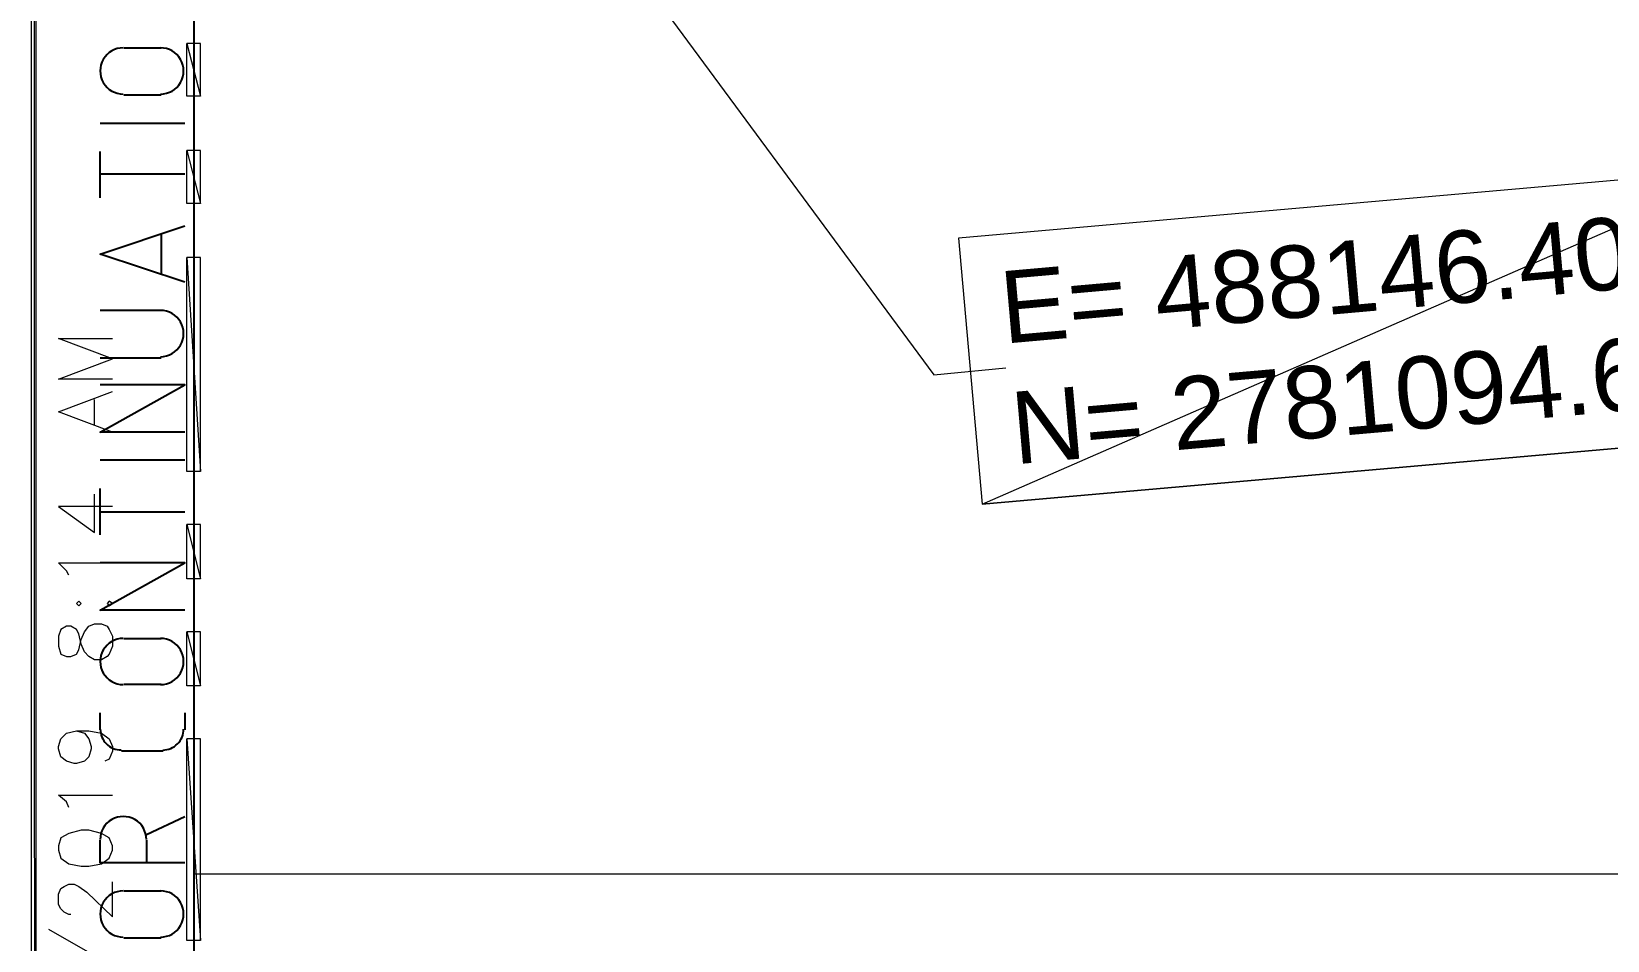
# Model space of a CAD drawing. Header units: inches. Extents: x -0.6 to 32.5, y 0.8 to 22.6.
# Drawn here: x 0.644 to 2.976, y 9.231 to 10.575 of the extents above; entities that cross this region are included whole.
import ezdxf

# ---------------------------------------------------------------- set-up
doc = ezdxf.new("R2010")
doc.units = ezdxf.units.IN
doc.header["$MEASUREMENT"] = 0
doc.layers.add('PDF_Geometry', color=7, linetype='Continuous', true_color=0xa5a5a5)
doc.layers.add('PDF_Text', color=7, linetype='Continuous')
doc.styles.add('PDF Arial', font='arial.ttf')

msp = doc.modelspace()

# ---------------------------------------------------------------- linework, layer by layer
at = {"layer": 'PDF_Geometry', "color": 7, "lineweight": 0}
for points in [[(0.6506, 22.5839), (0.6439, 22.5905), (0.6506, 0.7872), (0.6506, 22.5839)], [(0.6439, 22.5905), (0.6506, 0.7872), (0.6439, 0.7789), (0.6439, 22.5905)], [(27.7256, 9.3289), (27.7256, 15.9222), (0.8839, 15.9222), (0.8839, 9.3289), (27.7256, 9.3289)]]:
    msp.add_lwpolyline(points, dxfattribs=at)
at = {"layer": 'PDF_Geometry', "color": 7, "lineweight": 25}
msp.add_lwpolyline([(27.7256, 1.0256), (27.7256, 22.3439), (0.8839, 22.3439), (0.8839, 1.0256), (27.7256, 1.0256)], dxfattribs=at)
at = {"layer": 'PDF_Geometry', "color": 7, "lineweight": 9}
msp.add_lwpolyline([(1.4989, 10.7172), (1.9789, 10.0672), (2.0856, 10.0772)], dxfattribs=at)
at = {"layer": 'PDF_Geometry', "color": 160, "lineweight": 25}
for points in [[(0.7806, 10.5506), (0.8356, 10.5506)], [(0.8356, 10.4806), (0.7806, 10.4806)], [(0.8706, 10.4389), (0.7456, 10.4389)], [(0.7456, 10.3289), (0.7456, 10.3972)], [(0.8706, 10.3639), (0.7456, 10.3639)], [(0.8706, 10.2039), (0.7456, 10.2456), (0.8706, 10.2872)], [(0.8356, 10.2756), (0.8356, 10.2156)], [(0.8356, 10.1622), (0.7456, 10.1622)], [(0.7456, 10.0922), (0.8356, 10.0922)], [(0.8706, 9.9822), (0.7456, 9.9822), (0.8706, 10.0522), (0.7456, 10.0522)], [(0.8706, 9.9406), (0.7456, 9.9406)], [(0.7456, 9.8306), (0.7456, 9.8989)], [(0.8706, 9.8639), (0.7456, 9.8639)], [(0.8706, 9.7189), (0.7456, 9.7189), (0.8706, 9.7889), (0.7456, 9.7889)], [(0.7806, 9.6772), (0.8356, 9.6772)], [(0.8356, 9.6089), (0.7806, 9.6089)], [(0.7456, 9.5422), (0.7456, 9.5672)], [(0.8706, 9.5672), (0.8706, 9.5422)], [(0.8389, 9.5106), (0.7772, 9.5106)], [(0.8139, 9.3872), (0.8706, 9.4139)], [(0.8706, 9.3456), (0.7456, 9.3456), (0.7456, 9.3789)], [(0.8139, 9.3789), (0.8139, 9.3456)], [(0.7806, 9.3039), (0.8356, 9.3039)], [(0.8356, 9.2339), (0.7806, 9.2339)]]:
    msp.add_lwpolyline(points, dxfattribs=at)
at = {"layer": 'PDF_Geometry', "color": 5, "lineweight": 0}
for points in [[(0.8939, 10.5572), (0.8739, 10.5572), (0.8939, 10.4789), (0.8939, 10.5572)], [(0.8739, 10.5572), (0.8939, 10.4789), (0.8739, 10.4789), (0.8739, 10.5572)], [(0.8939, 10.3989), (0.8739, 10.3989), (0.8939, 10.3206), (0.8939, 10.3989)], [(0.8739, 10.3989), (0.8939, 10.3206), (0.8739, 10.3206), (0.8739, 10.3989)], [(0.8939, 10.2406), (0.8739, 10.2406), (0.8939, 9.9239), (0.8939, 10.2406)], [(0.8739, 10.2406), (0.8939, 9.9239), (0.8739, 9.9239), (0.8739, 10.2406)], [(0.8939, 9.8456), (0.8739, 9.8456), (0.8939, 9.7656), (0.8939, 9.8456)], [(0.8739, 9.8456), (0.8939, 9.7656), (0.8739, 9.7656), (0.8739, 9.8456)], [(0.8939, 9.6872), (0.8739, 9.6872), (0.8939, 9.6072), (0.8939, 9.6872)], [(0.8739, 9.6872), (0.8939, 9.6072), (0.8739, 9.6072), (0.8739, 9.6872)], [(0.8939, 9.5289), (0.8739, 9.5289), (0.8939, 9.2306), (0.8939, 9.5289)], [(0.8739, 9.5289), (0.8939, 9.2306), (0.8739, 9.2306), (0.8739, 9.5289)]]:
    msp.add_lwpolyline(points, dxfattribs=at)
at = {"layer": 'PDF_Geometry', "color": 41, "lineweight": 0}
for points in [[(2.0156, 10.2689), (2.0506, 9.8756), (3.1872, 10.3722), (2.0156, 10.2689)], [(2.0506, 9.8756), (3.1872, 10.3722), (3.2222, 9.9789), (2.0506, 9.8756)]]:
    msp.add_lwpolyline(points, dxfattribs=at)
at = {"layer": 'PDF_Geometry', "color": 160, "lineweight": 9}
msp.add_lwpolyline([(2.0156, 10.2689), (2.0506, 9.8756), (3.2222, 9.9789), (3.1872, 10.3722), (2.0156, 10.2689)], dxfattribs=at)
at = {"layer": 'PDF_Geometry', "color": 8, "lineweight": 9}
for points in [[(0.7639, 10.0606), (0.6839, 10.0606), (0.7639, 10.0906), (0.6839, 10.1206), (0.7639, 10.1206)], [(0.7639, 9.9822), (0.6839, 10.0122), (0.7639, 10.0422)], [(0.7372, 9.9922), (0.7372, 10.0306)], [(0.7639, 9.8722), (0.6839, 9.8722), (0.7372, 9.8339), (0.7372, 9.8906)], [(0.6989, 9.7706), (0.6956, 9.7772), (0.6839, 9.7889), (0.7639, 9.7889)], [(0.7106, 9.7289), (0.7139, 9.7256), (0.7172, 9.7289), (0.7139, 9.7322), (0.7106, 9.7289)], [(0.7556, 9.7289), (0.7589, 9.7256), (0.7639, 9.7289), (0.7589, 9.7322), (0.7556, 9.7289)], [(0.6839, 9.6656), (0.6872, 9.6539), (0.6956, 9.6506), (0.7022, 9.6506), (0.7106, 9.6539), (0.7139, 9.6606), (0.7172, 9.6756), (0.7222, 9.6872), (0.7289, 9.6956), (0.7372, 9.6989), (0.7472, 9.6989), (0.7556, 9.6956), (0.7589, 9.6906), (0.7639, 9.6806), (0.7639, 9.6656), (0.7589, 9.6539), (0.7556, 9.6506), (0.7472, 9.6456), (0.7372, 9.6456), (0.7289, 9.6506), (0.7222, 9.6572), (0.7172, 9.6689), (0.7139, 9.6839), (0.7106, 9.6906), (0.7022, 9.6956), (0.6956, 9.6956), (0.6872, 9.6906), (0.6839, 9.6806), (0.6839, 9.6656)], [(0.7106, 9.5406), (0.7222, 9.5372), (0.7289, 9.5289), (0.7322, 9.5172), (0.7322, 9.5139), (0.7289, 9.5022), (0.7222, 9.4956), (0.7106, 9.4922), (0.7072, 9.4922), (0.6956, 9.4956), (0.6872, 9.5022), (0.6839, 9.5139), (0.6839, 9.5172), (0.6872, 9.5289), (0.6956, 9.5372), (0.7106, 9.5406), (0.7289, 9.5406), (0.7472, 9.5372), (0.7589, 9.5289), (0.7639, 9.5172), (0.7639, 9.5106), (0.7589, 9.4989), (0.7522, 9.4956)], [(0.6989, 9.4272), (0.6956, 9.4356), (0.6839, 9.4456), (0.7639, 9.4456)], [(0.6839, 9.3639), (0.6872, 9.3522), (0.6989, 9.3439), (0.7172, 9.3406), (0.7289, 9.3406), (0.7472, 9.3439), (0.7589, 9.3522), (0.7639, 9.3639), (0.7639, 9.3706), (0.7589, 9.3822), (0.7472, 9.3889), (0.7289, 9.3939), (0.7172, 9.3939), (0.6989, 9.3889), (0.6872, 9.3822), (0.6839, 9.3706), (0.6839, 9.3639)], [(0.7022, 9.2689), (0.6989, 9.2689), (0.6922, 9.2722), (0.6872, 9.2772), (0.6839, 9.2839), (0.6839, 9.2989), (0.6872, 9.3072), (0.6922, 9.3106), (0.6989, 9.3139), (0.7072, 9.3139), (0.7139, 9.3106), (0.7256, 9.3022), (0.7639, 9.2656), (0.7639, 9.3172)], [(0.6689, 9.2472), (0.7889, 9.1789)]]:
    msp.add_lwpolyline(points, dxfattribs=at)
at = {"layer": 'PDF_Geometry', "color": 160, "lineweight": 25}
for centre, radius, start, end in [((0.7797, 10.5164), 0.0342, 89.9938, 270.0062), ((0.8347, 10.5164), 0.0342, 269.9938, 90.0062), ((0.8347, 10.1281), 0.0342, 269.9938, 90.0062), ((0.7797, 9.6431), 0.0342, 89.9938, 270.0062), ((0.8347, 9.6431), 0.0342, 269.9938, 90.0062), ((0.7764, 9.5431), 0.0308, 179.9988, 270.0308), ((0.8381, 9.543), 0.0308, 269.9759, 0.0238), ((0.7797, 9.3797), 0.0342, 359.9919, 180.0081), ((0.7797, 9.2697), 0.0342, 89.9938, 270.0062), ((0.8347, 9.2697), 0.0342, 269.9938, 90.0062)]:
    msp.add_arc(centre, radius, start, end, dxfattribs=at)

# ---------------------------------------------------------------- texts
at = {"layer": 'PDF_Text', "color": 160, "attachment_point": 7, "style": 'PDF Arial'}
for s, insert, char_height, rotation in [('\\W1.000808;E= 488146.406', (2.0825, 10.1115), 0.106885, 5.0754), ('\\W1.000885;N= 2781094.611', (2.0987, 9.9331), 0.106886, 5.0101)]:
    msp.add_mtext(s, dxfattribs=dict(at, insert=insert, char_height=char_height, rotation=rotation))

doc.saveas('drawing.dxf')
